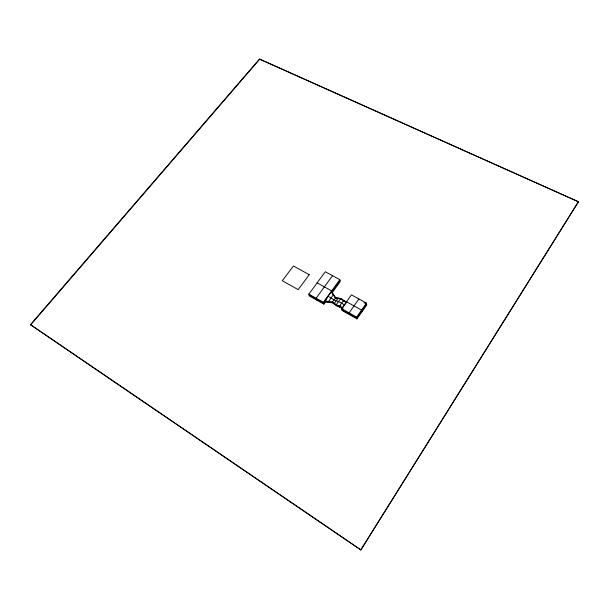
<?xml version="1.0" encoding="UTF-8"?>
<svg xmlns="http://www.w3.org/2000/svg" width="609" height="609" viewBox="0 0 609 609"><rect width="100%" height="100%" fill="white"/><g stroke="black" fill="none" stroke-linecap="round" stroke-linejoin="round"><path stroke-width="0.91" d="M578.474 201.769L259.48 59.065L30.45 324.666L360.825 549.935L578.474 201.769L259.48 59.065M360.825 549.935L578.55 201.488M356.996 318.88L356.668 317.106L366.458 303.137L351.423 294.87L341.611 308.672L341.999 310.468L356.996 318.88L366.74 304.964L366.458 303.137M358.907 298.989L349.109 312.866L349.467 314.655M340.766 305.703L339.723 307.164L339.502 306.16L343.674 300.313L343.887 301.326M346.133 302.856L342.722 307.652L336.29 304.675L332.423 302.117L324.688 300.876L324.962 301.95L332.59 302.825L336.541 305.779L342.913 308.557M338.193 298.045L334.356 303.396L334.562 304.294M323.912 304.15L323.44 302.323L339.814 279.668L325.282 271.751L308.87 294.132L309.395 295.982L323.912 304.15L325.541 301.889M324.688 300.876L331.441 291.544L335.81 298.341L334.783 296.918M326.942 298.714L323.676 303.236L309.136 295.06M331.304 292.685L340.012 280.62M332.057 292.86L340.21 281.571L339.814 279.668M332.522 275.694L316.124 298.212L316.627 300.047M30.656 324.879L259.556 59.362M324.825 301.417L332.506 302.475L336.412 305.223L342.814 308.101M339.152 298.669L335.726 297.984L331.562 292.092M344.671 304.903L338.52 301.562L334.036 299.872L328.076 296.202M364.098 302.673L366.595 304.051L356.836 317.997L341.801 309.57M317.122 282.873L331.677 290.927L332.111 292.792M346.536 301.744L361.579 310.095L361.883 311.899M341.611 308.672L356.668 317.106M308.87 294.132L323.44 302.323M340.857 299.011L345.981 302.171M346.62 302.171L340.736 298.456L335.65 297.634L332.423 302.117L332.59 302.825M30.45 324.666L360.779 549.82M328.769 302.384L328.555 301.501L333.542 294.581L333.747 295.479L331.441 291.544M336.541 305.779L336.29 304.675L340.736 298.456L340.979 299.567M309.235 274.705L298.166 289.656L282.325 280.741L293.424 265.981L309.235 274.705"/></g></svg>
